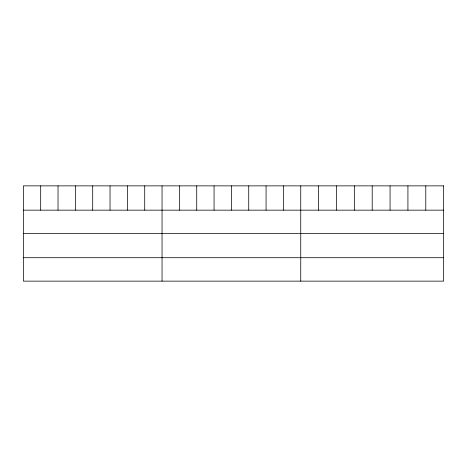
<?xml version="1.0" encoding="UTF-8"?>
<svg xmlns="http://www.w3.org/2000/svg" width="467" height="467" viewBox="0 0 467 467"><rect width="100%" height="100%" fill="white"/><g stroke="black" fill="none" stroke-linecap="round" stroke-linejoin="round"><path stroke-width="0.7" d="M23.35 210.162L443.65 210.162M23.35 233.582L443.65 233.582M23.35 257.708L443.65 257.708M425.787 185.866L425.787 210.162M407.924 185.866L407.924 210.162M390.062 185.866L390.062 210.162M372.199 185.866L372.199 210.162M354.336 185.866L354.336 210.162M336.474 185.866L336.474 210.162M318.611 185.866L318.611 210.162M300.748 185.866L300.748 281.134M283.411 185.866L283.411 210.162M266.073 185.866L266.073 210.162M248.736 185.866L248.736 210.162M231.398 185.866L231.398 210.162M214.061 185.866L214.061 210.162M196.724 185.866L196.724 210.162M179.386 185.866L179.386 210.162M162.049 185.866L162.049 281.134M144.712 185.866L144.712 210.162M127.374 185.866L127.374 210.162M110.037 185.866L110.037 210.162M92.7 185.866L92.7 210.162M75.362 185.866L75.362 210.162M58.025 185.866L58.025 210.162M40.687 185.866L40.687 210.162M443.65 185.866L23.35 185.866L23.35 281.134L443.65 281.134L443.65 185.866"/></g></svg>
